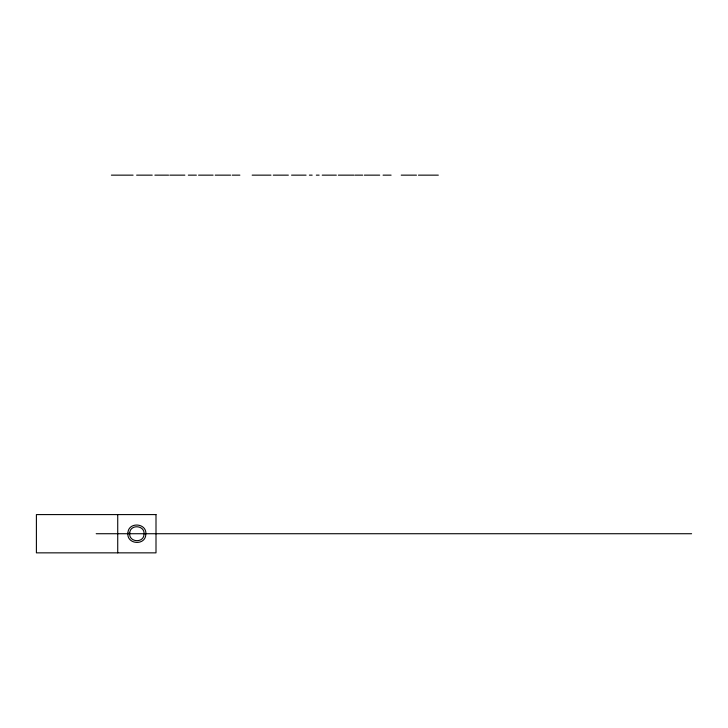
<?xml version="1.0" encoding="UTF-8"?>
<svg xmlns="http://www.w3.org/2000/svg" width="728" height="728" viewBox="0 0 728 728"><rect width="100%" height="100%" fill="white"/><g stroke="black" fill="none" stroke-linecap="round" stroke-linejoin="round"><path stroke-width="1.09" d="M111.384 175.148L133.088 175.148M136.618 175.148L152.225 175.148M154.873 175.148L168.559 175.148M169.797 175.148L184.867 175.148M188.343 175.148L196.378 175.148M198.562 175.148L213.095 175.148M215.206 175.148L230.585 175.148M232.205 175.148L239.876 175.148M252.161 175.148L270.962 175.148M273.291 175.148L288.361 175.148M291.546 175.148L306.079 175.148M309.391 175.148L312.166 175.148M316.325 175.148L319.146 175.148M322.213 175.148L336.345 175.148M338.347 175.148L353.963 175.148M354.991 175.148L362.671 175.148M364.319 175.148L379.697 175.148M383.074 175.148L391.1 175.148M401.228 175.148L416.48 175.148M418.436 175.148L438.32 175.148M96.196 533.724L691.6 533.724M117.727 514.587L117.727 552.852M127.919 533.069C126.526 544.562 145.509 545.955 145.809 534.379C147.192 522.877 128.219 521.494 127.919 533.069M129.711 533.133C128.51 542.315 143.68 543.57 144.017 534.316C145.209 525.125 130.039 523.869 129.711 533.133M156.001 514.587L36.4 514.587L36.4 552.852L156.001 552.852L156.001 514.587"/></g></svg>
